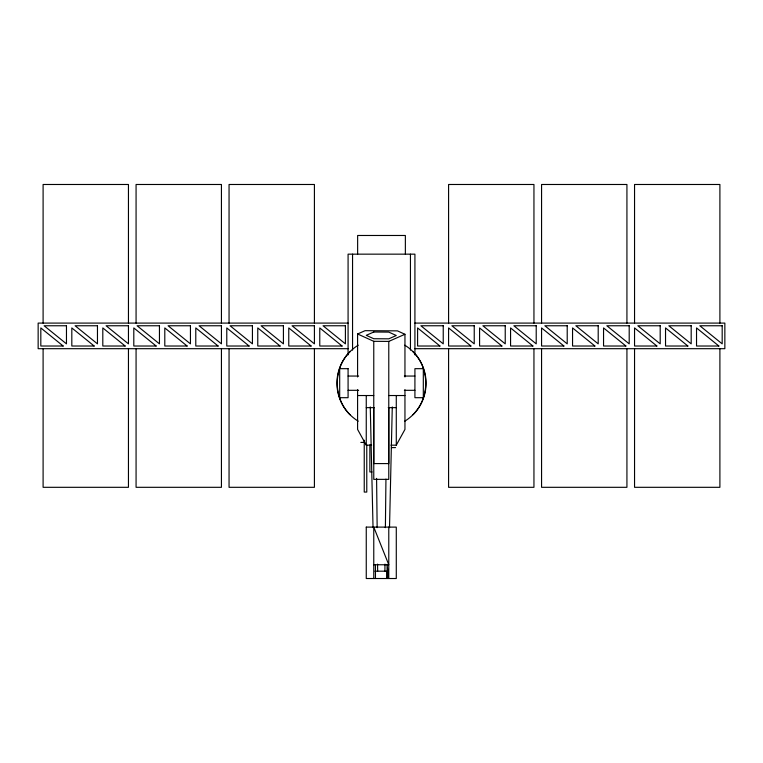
<?xml version="1.0" encoding="UTF-8"?>
<svg xmlns="http://www.w3.org/2000/svg" width="763" height="763" viewBox="0 0 763 763"><rect width="100%" height="100%" fill="white"/><g stroke="black" fill="none" stroke-linecap="round" stroke-linejoin="round"><path stroke-width="1.14" d="M371.629 445.172L366.259 445.172L357.589 429.407L357.589 389.731M357.589 376.979L357.589 333.984L365.096 330.675L397.447 330.865L404.953 334.27L404.953 376.979M366.259 445.172L366.259 395.53M373.765 578.516L373.765 527.109L388.777 564.763L373.765 564.763M373.765 407.642L373.765 479.355L388.777 479.355L388.777 407.642M404.953 334.27L388.777 341.404L388.777 463.589L373.765 463.589L373.765 341.319L357.589 333.984M375.453 578.516L375.453 564.763M387.089 571.64L387.089 578.516L387.089 564.763L388.777 578.516L388.777 527.109M390.923 445.172L396.283 445.172L396.283 395.53M396.283 445.172L404.953 429.407L404.953 389.731M384.895 571.182L384.972 564.124M385.944 479.135L385.391 527.662L385.363 527.109M392.277 406.937L389.511 527.662L389.454 527.109M377.18 527.109L377.151 527.662L376.588 478.372M373.088 527.109L373.04 527.662L370.265 406.927M349.988 351.676C333.021 368.434 333.021 397.933 349.988 414.7M413.012 414.7C429.979 397.933 429.979 368.434 413.012 351.676M348.081 323.092L38.15 323.092L38.15 348.691L348.081 348.691M414.919 323.092L724.85 323.092L724.85 348.691L414.919 348.691M348.081 376.054L358.629 376.054M404.371 376.054L414.919 376.054M348.081 390.313L358.629 390.313M404.371 390.313L414.919 390.313M357.589 395.53L373.765 395.53M388.777 395.53L404.953 395.53M366.259 407.642L374.29 407.642M388.253 407.642L396.283 407.642M360.832 442.406L363.369 442.406M391.409 447.604L395.558 447.604M372.039 471.954L369.864 471.954L369.864 444.886M374.938 571.182L387.604 571.182M373.765 341.319L388.777 341.404M377.571 564.124L377.656 571.182M719.9 323.092L719.9 184.484L634.549 184.484L634.549 323.092M719.9 348.691L719.9 487.309L634.549 487.309L634.549 348.691M626.928 323.092L626.928 184.484L541.568 184.484L541.568 323.092M626.928 348.691L626.928 487.309L541.568 487.309L541.568 348.691M533.947 323.092L533.947 184.484L448.587 184.484L448.587 323.092M533.947 348.691L533.947 487.309L448.587 487.309L448.587 348.691M414.919 354.871L414.919 254.155L348.081 254.155L348.081 354.871M410.446 254.155L410.446 350.131M405.363 254.155L405.363 235.481L357.637 235.481L357.637 254.155M366.774 444.934L366.774 492.068L364.237 492.068L364.237 440.222M352.554 254.155L352.554 350.131M314.413 323.092L314.413 184.484L229.053 184.484L229.053 323.092M314.413 348.691L314.413 487.309L229.053 487.309L229.053 348.691M221.432 323.092L221.432 184.484L136.072 184.484L136.072 323.092M221.432 348.691L221.432 487.309L136.072 487.309L136.072 348.691M128.451 323.092L128.451 184.484L43.1 184.484L43.1 323.092M128.451 348.691L128.451 487.309L43.1 487.309L43.1 348.691M404.771 345.181A44.559 44.559 0 0 1 404.771 421.186M358.228 421.186A44.559 44.559 0 0 1 358.228 345.181M366.259 527.109L366.259 578.516L396.283 578.516L396.283 527.109L366.259 527.109M373.765 332.019L366.259 335.329L373.765 338.734L388.777 338.82L396.283 335.51L388.777 332.105L373.765 332.019M66.467 325.763L44.13 325.763L66.467 343.855L66.467 325.763M97.464 325.763L75.117 325.763L97.464 343.855L97.464 325.763M128.451 325.763L106.114 325.763L128.451 343.855L128.451 325.763M159.448 325.763L137.102 325.763L159.448 343.855L159.448 325.763M190.445 325.763L168.098 325.763L190.445 343.855L190.445 325.763M221.432 325.763L199.086 325.763L221.432 343.855L221.432 325.763M252.429 325.763L230.083 325.763L252.429 343.855L252.429 325.763M283.416 325.763L261.08 325.763L283.416 343.855L283.416 325.763M314.413 325.763L292.067 325.763L314.413 343.855L314.413 325.763M345.401 325.763L323.064 325.763L345.401 343.855L345.401 325.763M443.236 325.763L420.899 325.763L443.236 343.855L443.236 325.763M474.233 325.763L451.887 325.763L474.233 343.855L474.233 325.763M505.23 325.763L482.884 325.763L505.23 343.855L505.23 325.763M536.217 325.763L513.88 325.763L536.217 343.855L536.217 325.763M567.214 325.763L544.868 325.763L567.214 343.855L567.214 325.763M598.202 325.763L575.865 325.763L598.202 343.855L598.202 325.763M629.198 325.763L606.852 325.763L629.198 343.855L629.198 325.763M660.195 325.763L637.849 325.763L660.195 343.855L660.195 325.763M691.183 325.763L668.836 325.763L691.183 343.855L691.183 325.763M722.18 325.763L699.833 325.763L722.18 343.855L722.18 325.763M63.167 346.021L40.82 346.021L40.82 327.928L63.167 346.021M94.164 346.021L71.817 346.021L71.817 327.928L94.164 346.021M125.151 346.021L102.805 346.021L102.805 327.928L125.151 346.021M156.148 346.021L133.802 346.021L133.802 327.928L156.148 346.021M187.135 346.021L164.798 346.021L164.798 327.928L187.135 346.021M218.132 346.021L195.786 346.021L195.786 327.928L218.132 346.021M249.119 346.021L226.783 346.021L226.783 327.928L249.119 346.021M280.116 346.021L257.77 346.021L257.77 327.928L280.116 346.021M311.113 346.021L288.767 346.021L288.767 327.928L311.113 346.021M342.101 346.021L319.764 346.021L319.764 327.928L342.101 346.021M439.936 346.021L417.599 346.021L417.599 327.928L439.936 346.021M470.933 346.021L448.587 346.021L448.587 327.928L470.933 346.021M501.92 346.021L479.584 346.021L479.584 327.928L501.92 346.021M532.917 346.021L510.571 346.021L510.571 327.928L532.917 346.021M563.914 346.021L541.568 346.021L541.568 327.928L563.914 346.021M594.902 346.021L572.555 346.021L572.555 327.928L594.902 346.021M625.898 346.021L603.552 346.021L603.552 327.928L625.898 346.021M656.886 346.021L634.549 346.021L634.549 327.928L656.886 346.021M687.883 346.021L665.536 346.021L665.536 327.928L687.883 346.021M718.87 346.021L696.533 346.021L696.533 327.928L718.87 346.021M348.081 368.672L339.688 368.672L339.688 397.695L348.081 397.695L348.081 368.672M423.312 368.672L414.919 368.672L414.919 397.695L423.312 397.695L423.312 368.672"/></g></svg>
